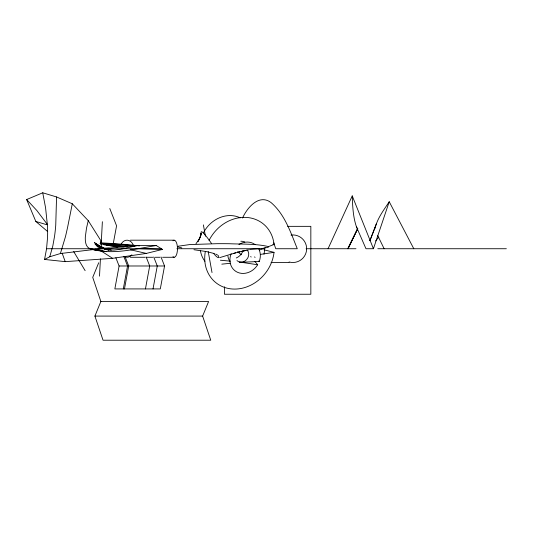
<?xml version="1.0" encoding="UTF-8"?>
<svg xmlns="http://www.w3.org/2000/svg" width="533" height="533" viewBox="0 0 533 533"><rect width="100%" height="100%" fill="white"/><g stroke="black" fill="none" stroke-linecap="round" stroke-linejoin="round"><path stroke-width="0.8" d="M200.961 233.554L200.894 235.526L200.974 233.541L200.022 237.678L200.641 235.979L197.956 241.496L198.969 239.79M99.511 276.154L100.417 258.838M101.197 243.987L102.369 221.721M42.733 192.786L56.558 196.957L72.295 203.773L88.258 220.675L101.143 241.103C100.544 243.708 101.01 246.846 103.429 248.385A91.276 20.96 -29.5 0 0 108.839 250.03L114.049 250.077L120.491 249.331L136.934 245.64L156.262 245.526L162.465 249.424L146.335 253.422L112.603 258.325L65.206 261.643L44.559 259.451L46.524 248.991L47.524 237.818A119.745 62.641 65.9 0 0 47.457 225.732L45.585 207.83L42.733 192.786L26.65 199.549L35.831 221.462L47.657 231.562M113.196 243.981L116.574 225.792L109.791 208.536M115.854 257.732L119.099 265.987L114.848 288.919L160.3 288.919L164.55 265.987L161.013 256.979M123.296 288.919L127.547 265.987L124.009 256.979M124.462 288.919L128.713 265.987L125.175 256.979M145.442 288.919L149.693 265.987L146.155 256.979M153.018 288.919L157.268 265.987L153.731 256.979M72.295 203.773L67.738 226.605A96.68 5.776 -81.4 0 1 65.419 236.819L60.396 253.541L49.756 256.766L44.559 259.451M375.112 228.151C377.364 218.29 383.793 210.042 389.23 201.74L413.801 248.731M88.258 220.675L86.519 228.071L85.333 236.899A95.74 22.06 -59 0 0 85.773 243.221C86.373 247.192 90.19 249.95 94.134 249.471L136.934 245.64M328.055 248.731L352.24 195.891C352.633 206.331 353.039 217.051 356.517 227.011L365.971 248.731L373.426 248.731L389.23 201.74M49.756 256.766L52.8 246.046L54.526 236.439A106.307 25.304 83.3 0 0 55.745 225.219L56.558 196.957M376.218 224.04L369.882 240.743M100.584 242.555L101.143 241.103M375.325 226.951L369.929 240.643M98.698 262.776L92.735 277.367L100.864 301.498L94.907 316.082L103.036 340.214L210.755 340.214L202.627 316.082L208.59 301.498L100.864 301.498M348.109 248.731L357.576 228.777L356.517 227.011M357.576 228.777L347.822 248.731L357.816 228.577M199.822 238.304L195.971 243.728M242.522 218.044C247.112 207.783 259.051 193.479 271.064 202.587C284.815 214.386 290.685 232.441 297.274 248.731L275.741 248.731L273.755 242.835M375.638 240.983L378.75 237.105M259.578 250.004L265.374 247.792M268.272 246.692L274.069 244.48A37.763 32.706 -51.2 0 0 246.379 217.424A37.763 32.706 -51.2 0 0 209.056 240.416M219.696 257.626L235.639 252.822M233.614 253.402L239.89 251.769M237.498 252.349L248.751 249.844M241.549 251.336L245.107 250.59M156.262 245.526C135.076 248.871 113.123 255.114 91.789 249.217M260.637 254.361L274.035 252.342A37.763 32.706 -51.2 0 1 234.34 289.079A37.763 32.706 -51.2 0 1 205.285 251.716M60.396 253.541L94.134 249.471M221.808 264.148L230.523 263.269M239.817 262.323L259.258 261.496A16.523 14.311 -51.2 0 0 258.658 248.684M249.651 249.357L262.169 248.465L268.039 247.332A16.483 1.872 0.2 0 0 268.052 246.493C255.427 243.608 242.235 244.294 229.357 243.728A75.233 8.548 0.2 0 0 217.024 243.688L189.675 244.58L178.262 246.206A16.483 1.872 0.2 0 0 178.249 247.046L181.82 247.912M287.653 226.345L310.839 226.345L310.839 294.243L224.46 294.243L224.46 286.794M130.398 240.183L174.171 240.183M46.564 248.731L161.366 248.731M176.909 248.731L259.504 248.731M261.397 248.731L264.608 248.731M306.109 248.731L355.971 248.731M377.797 248.731L506.35 248.731M130.398 257.279L145.223 257.279M146.861 257.279L152.724 257.279M155.01 257.279L159.973 257.279M162.618 257.279L174.171 257.279M271.017 262.516L289.159 262.516M119.099 265.987L149.693 265.987M149.84 265.987L164.55 265.987M94.907 316.082L202.627 316.082M101.883 248.078L109.305 248.118M137.028 248.644L162.465 249.424M272.929 244.4L274.069 244.48M220.389 260.224L230.249 261.15M193.945 249.724L206.151 251.523L214.373 253.561M92.149 249.551L100.304 250.563L91.743 249.131M239.53 262.023L257.666 264.754L254.874 261.45M100.144 243.728L117.487 247.012M91.942 249.244L104.048 251.449M130.525 249.79L146.335 253.422M95.287 249.197L106.48 251.669M263.935 249.797L274.035 252.342M111.284 250.15L97.306 246.626L108.839 250.03L96.08 245.54L106.713 249.697L95.107 244.214L104.908 249.151L94.381 242.642L102.729 247.945M35.831 221.462L46.871 224.739M100.864 250.737L101.99 251.083M215.752 254.094L217.724 255.174M99.984 250.23L112.603 258.325M237.638 251.736L241.382 254.741M254.547 256.899L255.067 257.406M258.732 260.99L259.258 261.496M26.65 199.549L36.797 210.455L47.117 224.107M250.683 256.486L251.15 257.039M213.713 253.402C214.539 255.034 220.382 260.797 218.397 255.54M73.694 251.563L85.133 270.671M377.757 235.633L384.126 248.731M352.24 195.891L373.426 248.731M62.161 253.168L65.206 261.643M201.294 233.867C199.382 226.545 208.856 239.71 209.509 240.643A25.824 5.237 57.3 0 1 211.381 243.321M203.393 224.899L205.438 236.206M208.216 251.556L212.014 272.556M246.926 249.777A7.355 6.376 -51.2 0 1 246.579 259.638A7.355 6.376 -51.2 0 1 236.972 260.604M257.666 264.754A16.523 14.311 -51.2 0 1 237.791 272.416A16.523 14.311 -51.2 0 1 231.142 253.655M238.917 244.467A16.523 14.311 -51.2 0 1 255.007 244.514M204.905 261.29A28.562 24.738 -51.2 0 1 200.455 250.916M203.446 232.841A28.562 24.738 -51.2 0 1 240.25 217.87M229.87 261.19A12.559 10.88 -51.2 0 1 227.937 256.053M240.823 241.256A12.559 10.88 -51.2 0 1 244.754 241.922M264.601 248.971A28.862 24.998 -51.2 0 1 263.982 254.208M243.001 250.737A10.647 9.221 -51.2 0 1 236.259 257.972M109.825 245.766A32.073 1.652 3 0 1 124.276 246.979M103.955 244.82A33.712 1.732 3 0 1 127.587 246.719M100.117 243.534A43.206 2.225 3 0 1 133.73 246.066M100.477 242.835A47.817 2.458 3 0 1 139.399 245.866M100.577 243.261A43.533 2.239 3 0 1 134.516 245.846M106.6 245.073A31.913 1.646 3 0 1 126.941 246.799M291.018 235.06A13.791 13.791 0 0 1 306.608 249.724A13.791 13.791 0 0 1 289.073 261.989M172.959 240.783A8.548 3.305 -90 0 1 177.476 248.731A8.548 3.305 -90 0 1 172.959 256.679M120.938 244.614A8.548 6.922 -90 0 1 127.44 240.196A8.548 6.922 -90 0 1 133.443 245.58M131.904 254.774A8.548 6.922 -90 0 1 123.829 256.32"/></g></svg>
